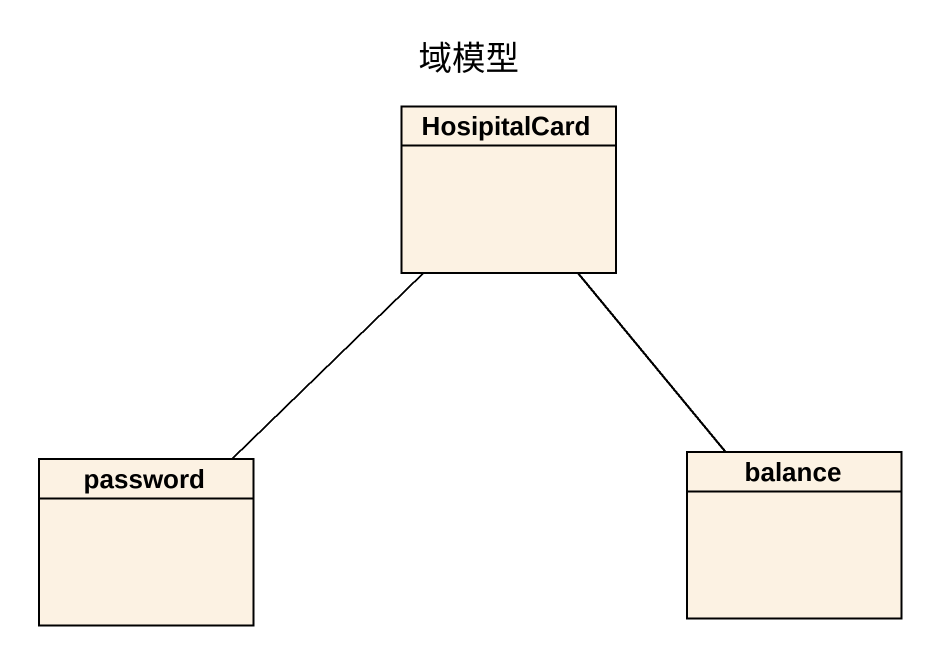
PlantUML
@startuml
title 域模型
hide circle
hide empty members
class HosipitalCard
class balance
class password
HosipitalCard -- balance
password -up- HosipitalCard
@enduml
